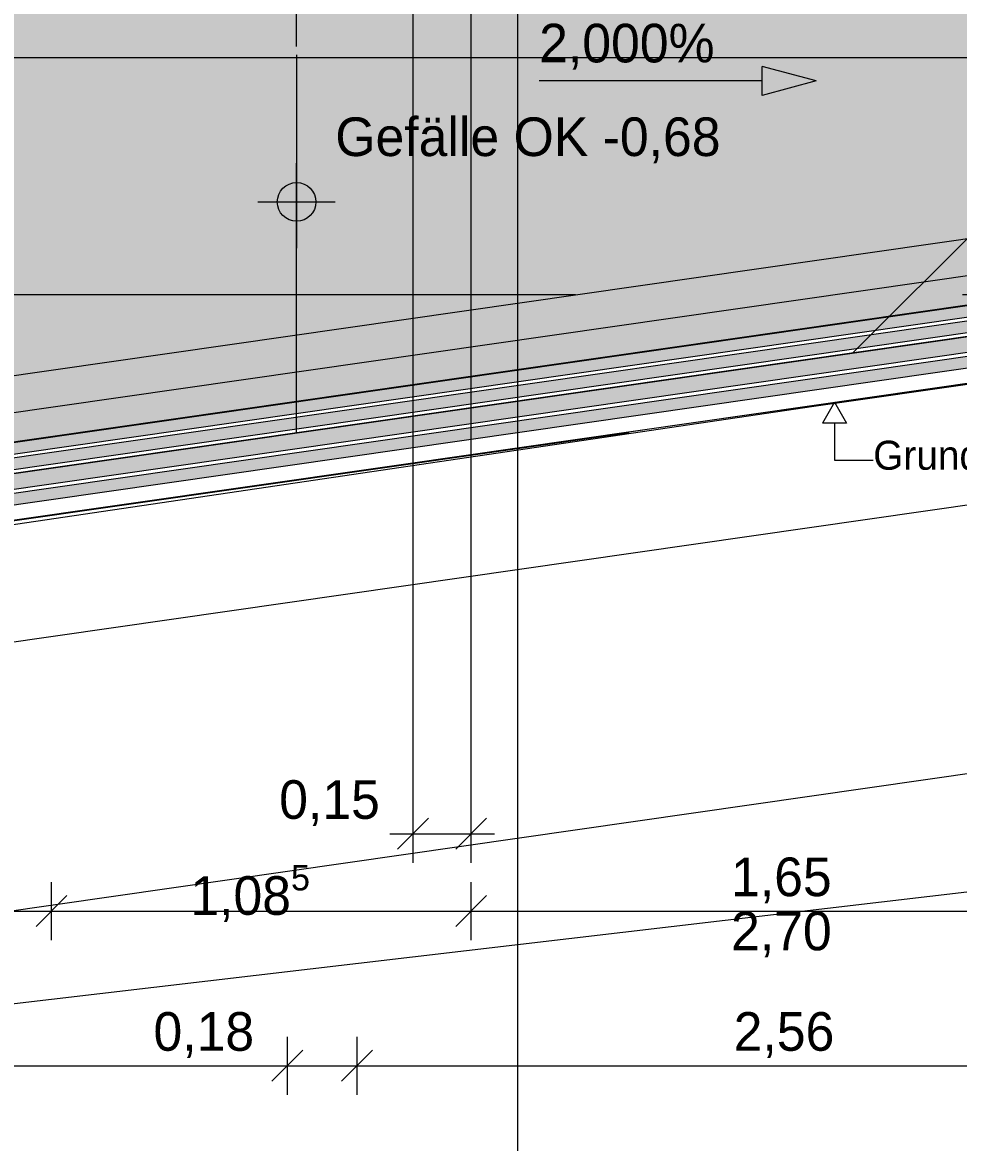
# Model space of a CAD drawing. Header units: metres. Extents: x -3.9 to 83, y -38 to 6.2.
# Drawn here: x 3.17 to 5.59, y -35.202 to -32.296 of the extents above; entities that cross this region are included whole.
import ezdxf

# ---------------------------------------------------------------- set-up
doc = ezdxf.new("R2010")
doc.units = ezdxf.units.M
doc.header["$MEASUREMENT"] = 0
for name, pattern in [('Achse', [0.004, 0.002, -0.001, 0, -0.001]), ('Grenzlinie', [0.008, 0.003, -0.005]), ('PUNKT', [1, 0, -1]), ('Punkt 1_1', [0.075, 0.025, -0.05]), ('Schnittlinie', [0.006, 0.003, -0.0015, 0, -0.0015]), ('Untersicht', [0.001, 0.0005, -0.0005])]:
    doc.linetypes.add(name, pattern=pattern)
for name, color, linetype in [('0._EG PP_2_000 Achsraster', 7, 'Continuous'), ('0._EG PP_2_210 Decke', 7, 'Continuous'), ('0._EG PP_2_220 Bodenaufbau', 7, 'Continuous'), ('0._EG PP_2_221 Bodenaufbau - Abdichtung', 7, 'Continuous'), ('0._EG PP_2_221 Bodenaufbau - Terrassenbelag', 7, 'Continuous'), ('0._EG PP_2_450 Absturzsicherung', 7, 'Continuous'), ('0._EG PP_2_815 Raumbegrenzung', 7, 'Continuous'), ('0._EG PP_2_844 Umriss 2D', 7, 'Continuous'), ('0._EG PP_2_851 Marker Schnitt', 7, 'Continuous'), ('0._EG PP_2_950 Polierplan Bemaßung', 7, 'Continuous'), ('0._EG PP_2_Bauwerke_Gebäude - Haus.verm', 7, 'Continuous'), ('0._EG PP_2_Bauwerke_Stützmauer.verm', 7, 'Continuous'), ('0._EG PP_2_Kataster Grenzen_Grundstücksgrenze.verm', 7, 'Continuous'), ('0._EG PP_2_Neubau_840 Baulinien', 7, 'Continuous'), ('0._EG PP_2_Neubau_844 Umriss 2D', 7, 'Continuous'), ('0._EG PP_2_Straßenverkehr_Situationslinie.verm', 7, 'Continuous')]:
    doc.layers.add(name, color=color, linetype=linetype)
doc.styles.add('ERSTELLTER_STIL_2', font='')
doc.styles.get('ERSTELLTER_STIL_2').set_extended_font_data('Eurostile')
doc.linetypes.add('Grenze Grundstück', pattern='A,0,[1,415_260415_PP_VA_1_3 0 EG1.Shx,S=0.00031746,R=0,X=0,Y=0],-0.04,0', length=0.04)

msp = doc.modelspace()

# ---------------------------------------------------------------- hatches: boundary and pattern name
at = {"layer": '0._EG PP_2_220 Bodenaufbau', "linetype": 'Continuous', "lineweight": 0, "true_color": 0x000000}
msp.add_hatch(color=18, dxfattribs=at).paths.add_polyline_path([(0.2784, -33.335), (0.2791, -33.8248), (9.215, -32.5401), (9.215, -31.585), (9.015, -31.585), (9.015, -32.3668), (0.5141, -33.5889), (0.5141, -33.335)])
at = {"layer": '0._EG PP_2_221 Bodenaufbau - Terrassenbelag', "linetype": 'Continuous', "lineweight": 0, "true_color": 0x111111}
msp.add_hatch(color=250, dxfattribs=at).paths.add_polyline_path([(0.9072, -31.585), (0.512, -31.585), (0.5141, -33.335), (0.5141, -33.5889), (9.015, -32.3668), (9.015, -31.585), (8.8, -31.585), (8.8, -31.79), (6.89, -31.79), (6.89, -31.715), (6.725, -31.715), (6.725, -31.585), (6.13, -31.585), (6.13, -31.79), (4.22, -31.79), (4.22, -31.585), (4.09, -31.585), (4.09, -31.995), (3.68, -31.995), (3.68, -31.585), (3.375, -31.585), (3.375, -31.7886), (1.065, -31.7886), (1.065, -31.715), (0.9072, -31.715)])
at = {"layer": '0._EG PP_2_450 Absturzsicherung', "linetype": 'Continuous', "lineweight": 13, "true_color": 0xff6400}
for points in [[(0.2798, -33.8649), (9.225, -32.5796), (9.225, -32.5493), (0.2798, -33.8346)], [(0.1899, -33.9688), (9.225, -32.6705), (9.225, -32.6402), (0.1899, -33.9385)]]:
    msp.add_hatch(color=30, dxfattribs=at).paths.add_polyline_path(points)
at = {"layer": '0._EG PP_2_450 Absturzsicherung', "linetype": 'Continuous', "lineweight": 13, "true_color": 0xb85600}
msp.add_hatch(color=32, dxfattribs=at).paths.add_polyline_path([(0.2399, -33.9212), (9.225, -32.6301), (9.225, -32.5897), (0.2398, -33.8808)])
at = {"layer": '0._EG PP_2_950 Polierplan Bemaßung', "linetype": 'Continuous', "lineweight": 13, "true_color": 0x6c6cff}
for points in [[(5.222, -32.4471), (5.0821, -32.4096), (5.0821, -32.4846)], [(3.8788, -32.7602), (3.9288, -32.7602), (3.925, -32.741), (3.9141, -32.7248), (3.8979, -32.714), (3.8788, -32.7102)], [(3.8788, -32.7602), (3.8288, -32.7602), (3.8326, -32.7793), (3.8434, -32.7955), (3.8596, -32.8064), (3.8788, -32.8102)]]:
    msp.add_hatch(color=171, dxfattribs=at).paths.add_polyline_path(points)

# ---------------------------------------------------------------- linework, layer by layer
at = {"layer": '0._EG PP_2_000 Achsraster', "color": 5, "linetype": 'Achse', "lineweight": 0, "ltscale": 1000}
msp.add_line((-1.5, -33), (21, -33), dxfattribs=at)
at = {"layer": '0._EG PP_2_210 Decke', "color": 8, "linetype": 'Continuous', "lineweight": 13, "ltscale": 1000, "flags": 128}
msp.add_lwpolyline([(0.1962, -30.98), (0.1998, -33.8865), (18.7205, -31.2253), (18.7275, -29.58), (11.985, -29.58), (11.985, -30.48), (9.135, -30.48), (9.135, -30.98)], close=True, dxfattribs=at)
at = {"layer": '0._EG PP_2_220 Bodenaufbau', "color": 7, "linetype": 'Continuous', "lineweight": 13, "ltscale": 1000, "true_color": 0xf4f4f4, "flags": 128}
for points in [[(0.5091, -33.33), (0.1991, -33.3299), (0.1997, -33.8043), (18.4106, -31.1861), (18.4149, -30.18), (12.515, -30.18), (12.515, -31.08), (9.665, -31.08), (9.665, -31.58), (0.5066, -31.58)], [(0.5091, -33.33), (0.1991, -33.3299), (0.1997, -33.8057), (18.5407, -31.1689), (18.5449, -30.18), (12.515, -30.18), (12.515, -31.08), (9.665, -31.08), (9.665, -31.58), (0.5066, -31.58)], [(0.2784, -33.335), (0.2791, -33.8248), (9.215, -32.5401), (9.215, -31.585), (9.015, -31.585), (9.015, -32.3668), (0.5141, -33.5889), (0.5141, -33.335)]]:
    msp.add_lwpolyline(points, close=True, dxfattribs=at)
at = {"layer": '0._EG PP_2_221 Bodenaufbau - Abdichtung', "color": 171, "linetype": 'Untersicht', "lineweight": 13, "ltscale": 1000, "true_color": 0x6c6cff, "flags": 128}
for points in [[(3.8788, -31.38), (3.8788, -33.3583)], [(3.8788, -33.3583), (3.8788, -31.38)], [(6.7925, -31.675), (5.3158, -33.1517)], [(5.3158, -33.1517), (6.7925, -31.675)], [(7.898, -32.7805), (5.3158, -33.1517)], [(5.3158, -33.1517), (3.8788, -33.3583)], [(3.8788, -33.3583), (2.7986, -33.5136)]]:
    msp.add_lwpolyline(points, dxfattribs=at)
at = {"layer": '0._EG PP_2_221 Bodenaufbau - Terrassenbelag', "color": 7, "linetype": 'Continuous', "lineweight": 18, "ltscale": 1000, "flags": 128}
msp.add_lwpolyline([(9.015, -32.3668), (0.5141, -33.5889)], dxfattribs=at)
at = {"layer": '0._EG PP_2_450 Absturzsicherung', "color": 7, "linetype": 'Continuous', "lineweight": 18, "ltscale": 1000}
for p, q in [((9.225, -32.5897), (0.2398, -33.8808)), ((9.225, -32.5796), (0.2498, -33.8693)), ((0.1999, -33.937), (9.225, -32.6402)), ((0.2399, -33.9212), (9.225, -32.6301))]:
    msp.add_line(p, q, dxfattribs=at)
at = {"layer": '0._EG PP_2_450 Absturzsicherung', "color": 7, "linetype": 'Continuous', "lineweight": 18, "ltscale": 1000, "flags": 128}
for points in [[(9.225, -32.5493), (0.2798, -33.8346)], [(0.1599, -33.9731), (9.225, -32.6705)]]:
    msp.add_lwpolyline(points, dxfattribs=at)
at = {"layer": '0._EG PP_2_815 Raumbegrenzung', "color": 8, "linetype": 'PUNKT', "lineweight": 13, "ltscale": 1000, "flags": 128}
msp.add_lwpolyline([(0.507, -31.58), (0.5097, -33.8066), (18.4104, -31.2344), (18.4149, -30.18)], dxfattribs=at)
at = {"layer": '0._EG PP_2_815 Raumbegrenzung', "color": 8, "linetype": 'Punkt 1_1', "lineweight": 13, "ltscale": 1000, "flags": 128}
msp.add_lwpolyline([(0.5091, -32.8077), (0.508, -32.3869), (9.5416, -32.3869), (0.199, -33.7301), (0.199, -33.33), (0.5091, -33.33)], close=True, dxfattribs=at)
at = {"layer": '0._EG PP_2_851 Marker Schnitt', "color": 7, "linetype": 'Schnittlinie', "lineweight": 13, "ltscale": 1000}
msp.add_line((4.45, -20.015), (4.45, -35.645), dxfattribs=at)
at = {"layer": '0._EG PP_2_950 Polierplan Bemaßung', "color": 76, "linetype": 'Continuous', "lineweight": 13, "ltscale": 1000, "true_color": 0x3f7f02}
for p, q in [((4.33, -34.47), (4.33, -31.5)), ((4.18, -34.47), (4.18, -31.88)), ((4.22, -34.355), (4.14, -34.435)), ((4.29, -34.435), (4.37, -34.355)), ((4.12, -34.395), (4.18, -34.395)), ((4.18, -34.395), (4.33, -34.395)), ((4.33, -34.395), (4.39, -34.395)), ((3.245, -34.67), (3.245, -34.52)), ((4.33, -34.67), (4.33, -34.52)), ((3.285, -34.555), (3.205, -34.635)), ((4.37, -34.555), (4.29, -34.635)), ((1.095, -34.595), (3.245, -34.595)), ((3.245, -34.595), (4.33, -34.595)), ((4.33, -34.595), (5.98, -34.595))]:
    msp.add_line(p, q, dxfattribs=at)
at = {"layer": '0._EG PP_2_950 Polierplan Bemaßung', "color": 1, "linetype": 'Continuous', "lineweight": 13, "ltscale": 1000, "true_color": 0xfb0106}
for p, q in [((0.1108, -34.3353), (18.8926, -31.6337)), ((0.31, -35.0006), (19.0087, -32.3147))]:
    msp.add_line(p, q, dxfattribs=at)
at = {"layer": '0._EG PP_2_950 Polierplan Bemaßung', "color": 171, "linetype": 'Continuous', "lineweight": 13, "ltscale": 1000, "true_color": 0x6c6cff}
for p, q in [((5.0821, -32.4846), (5.0821, -32.4096)), ((5.222, -32.4471), (5.0821, -32.4096)), ((5.022, -32.4471), (4.5058, -32.4471)), ((5.0821, -32.4471), (5.022, -32.4471)), ((5.222, -32.4471), (5.0821, -32.4846)), ((3.8788, -32.8602), (3.8788, -32.6602)), ((3.7788, -32.7602), (3.9788, -32.7602))]:
    msp.add_line(p, q, dxfattribs=at)
at = {"layer": '0._EG PP_2_950 Polierplan Bemaßung', "color": 6, "linetype": 'Continuous', "lineweight": 13, "ltscale": 1000, "true_color": 0xfb02fe}
for p, q in [((3.855, -35.07), (3.855, -34.92)), ((4.035, -35.07), (4.035, -34.92)), ((3.895, -34.955), (3.815, -35.035)), ((4.075, -34.955), (3.995, -35.035)), ((0.509, -34.995), (3.855, -34.995)), ((3.855, -34.995), (4.035, -34.995)), ((4.035, -34.995), (6.595, -34.995))]:
    msp.add_line(p, q, dxfattribs=at)
at = {"layer": '0._EG PP_2_950 Polierplan Bemaßung', "color": 171, "linetype": 'Continuous', "lineweight": 13, "ltscale": 1000, "true_color": 0x6c6cff}
msp.add_circle((3.8788, -32.7602), 0.05, dxfattribs=at)
at = {"layer": '0._EG PP_2_Bauwerke_Gebäude - Haus.verm', "color": 9, "linetype": 'Continuous', "lineweight": 13, "ltscale": 1000}
for p, q in [((11.3247, -32.4105), (5.2161, -33.2899)), ((5.2161, -33.2899), (0.0592, -34.0526))]:
    msp.add_line(p, q, dxfattribs=at)
at = {"layer": '0._EG PP_2_Bauwerke_Stützmauer.verm', "color": 9, "linetype": 'Continuous', "lineweight": 13, "ltscale": 1000}
for p, q in [((11.3247, -32.4105), (5.2161, -33.2899)), ((5.2161, -33.2899), (0.0592, -34.0526))]:
    msp.add_line(p, q, dxfattribs=at)
at = {"layer": '0._EG PP_2_Kataster Grenzen_Grundstücksgrenze.verm', "color": 96, "linetype": 'Continuous', "lineweight": 13, "ltscale": 1000, "true_color": 0x007e00}
msp.add_line((18.6507, -31.3565), (0.1655, -34.0127), dxfattribs=at)
at = {"layer": '0._EG PP_2_Neubau_840 Baulinien', "color": 76, "linetype": 'Grenze Grundstück', "lineweight": 13, "ltscale": 1000, "true_color": 0x3f7f02, "flags": 128}
msp.add_lwpolyline([(0, -0.0002), (18.985, -0.0012), (18.958, -11.4452), (18.9035, -19.5703), (18.8486, -31.3281), (0.0665, -34.0269), (0.0564, -12.2031)], close=True, dxfattribs=at)
at = {"layer": '0._EG PP_2_Neubau_840 Baulinien', "color": 1, "linetype": 'Grenzlinie', "lineweight": 25, "ltscale": 1000, "true_color": 0xfb0106, "flags": 128}
msp.add_lwpolyline([(-2.7377, -37.8391), (0.1189, -37.4187), (0.0665, -34.0269), (18.8486, -31.3281), (22.8486, -30.6897)], dxfattribs=at)
msp.add_lwpolyline([(-2.7377, -37.8391), (0.1189, -37.4187), (0.0665, -34.0269), (18.8486, -31.3281), (22.8486, -30.6897)], dxfattribs=at)
at = {"layer": '0._EG PP_2_Neubau_844 Umriss 2D', "color": 76, "linetype": 'Continuous', "lineweight": 13, "ltscale": 1000, "true_color": 0x3f7f02}
for p, q in [((5.2695, -33.2785), (5.2382, -33.3326)), ((5.2695, -33.2785), (5.3007, -33.3326)), ((5.3007, -33.3326), (5.2382, -33.3326)), ((5.2695, -33.3326), (5.2695, -33.4285)), ((5.2695, -33.4285), (5.3695, -33.4285))]:
    msp.add_line(p, q, dxfattribs=at)
at = {"layer": '0._EG PP_2_Straßenverkehr_Situationslinie.verm', "color": 8, "linetype": 'Continuous', "lineweight": 0, "ltscale": 1000}
msp.add_line((9.1192, -34.1349), (1.5566, -35.0214), dxfattribs=at)

# ---------------------------------------------------------------- texts
at = {"layer": '0._EG PP_2_844 Umriss 2D', "color": 76, "linetype": 'Continuous', "lineweight": 13, "true_color": 0x3f7f02, "insert": (5.3695, -33.4269), "char_height": 0.075, "attachment_point": 4, "style": 'ERSTELLTER_STIL_2'}
msp.add_mtext('\\A1;{\\pql;\\fEurostile|b0|i0|c0|p0;\\W1.000000;Grundgrenze}', dxfattribs=at)
at = {"layer": '0._EG PP_2_950 Polierplan Bemaßung', "color": 171, "linetype": 'Continuous', "lineweight": 13, "true_color": 0x6c6cff, "insert": (4.5058, -32.418), "char_height": 0.1, "attachment_point": 7, "rotation": 359.9991, "style": 'ERSTELLTER_STIL_2'}
msp.add_mtext('\\A1;{\\pql;\\fEurostile|b0|i0|c0|p0;\\W1.000000;2,000\\fEurostile|b0|i0|c0|p0;\\W1.000000;%}', dxfattribs=at)
at = {"layer": '0._EG PP_2_950 Polierplan Bemaßung', "color": 171, "linetype": 'Continuous', "lineweight": 13, "true_color": 0x6c6cff, "insert": (3.9788, -32.6602), "char_height": 0.1, "width": 1.02276, "attachment_point": 7, "style": 'ERSTELLTER_STIL_2'}
msp.add_mtext('\\A1;{\\pql;\\fEurostile|b0|i0|c0|p0;\\W1.000000;Gefälle OK -0,68}', dxfattribs=at)
at = {"layer": '0._EG PP_2_950 Polierplan Bemaßung', "color": 76, "linetype": 'Continuous', "lineweight": 13, "true_color": 0x3f7f02, "char_height": 0.1, "width": 0.306373, "attachment_point": 7, "style": 'ERSTELLTER_STIL_2'}
for s, insert in [('\\A1;{\\pql;\\fEurostile|b0|i0|c0|p0;\\W1.000000;0,15}', (3.8337, -34.375)), ('\\A1;{\\pql;\\fEurostile|b0|i0|c0|p0;\\W1.000000;1,65}', (5.0019, -34.575)), ('\\A1;{\\pql;\\fEurostile|b0|i0|c0|p0;\\W1.000000;2,70}', (5.0019, -34.715))]:
    msp.add_mtext(s, dxfattribs=dict(at, insert=insert))
at = {"layer": '0._EG PP_2_950 Polierplan Bemaßung', "color": 76, "linetype": 'Continuous', "lineweight": 13, "true_color": 0x3f7f02, "insert": (3.604, -34.6339), "char_height": 0.1, "attachment_point": 7, "style": 'ERSTELLTER_STIL_2'}
msp.add_mtext('\\A1;{\\pql;\\fEurostile|b0|i0|c0|p0;\\W1.000000;1,08\\fEurostile|b0|i0|c0|p0;\\W1.000000;\\A1{\\H.66x;\\S5^  ;}}', dxfattribs=at)
at = {"layer": '0._EG PP_2_950 Polierplan Bemaßung', "color": 6, "linetype": 'Continuous', "lineweight": 13, "true_color": 0xfb02fe, "char_height": 0.1, "width": 0.306373, "attachment_point": 7, "style": 'ERSTELLTER_STIL_2'}
for s, insert in [('\\A1;{\\pql;\\fEurostile|b0|i0|c0|p0;\\W1.000000;0,18}', (3.5087, -34.975)), ('\\A1;{\\pql;\\fEurostile|b0|i0|c0|p0;\\W1.000000;2,56}', (5.0087, -34.975))]:
    msp.add_mtext(s, dxfattribs=dict(at, insert=insert))

doc.saveas('drawing.dxf')
